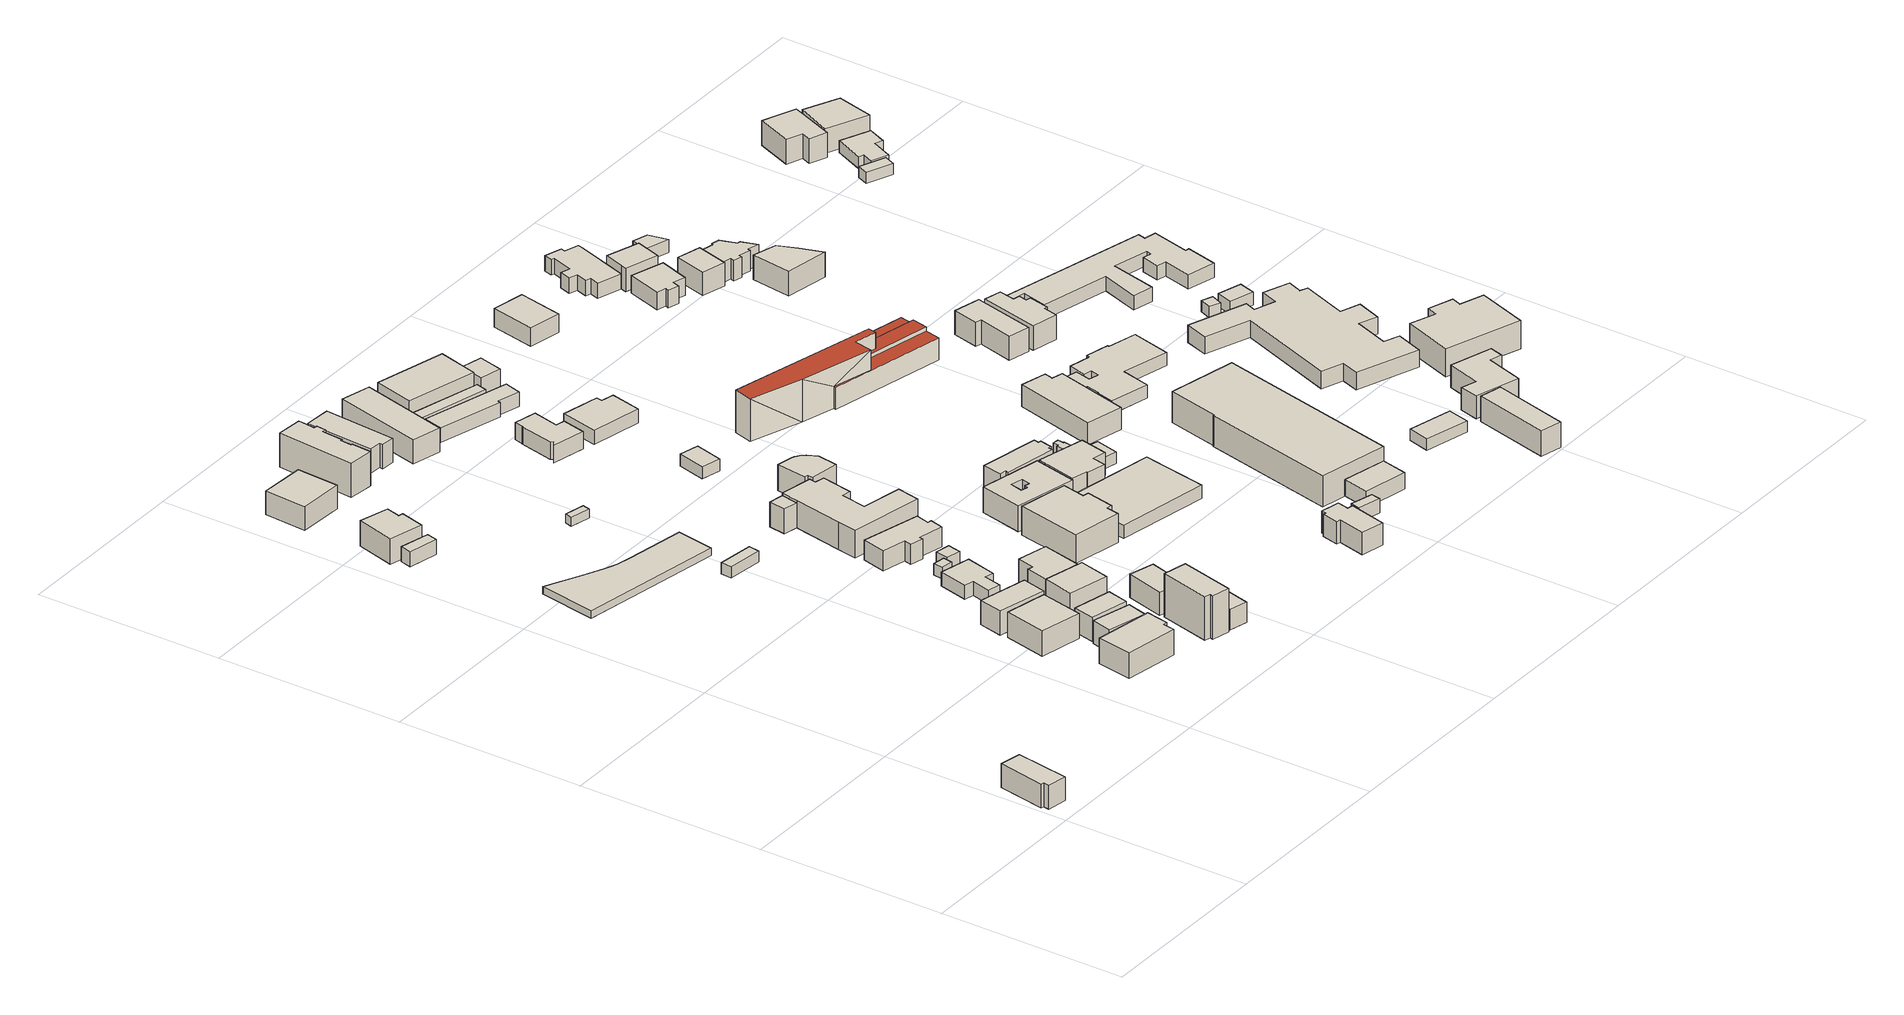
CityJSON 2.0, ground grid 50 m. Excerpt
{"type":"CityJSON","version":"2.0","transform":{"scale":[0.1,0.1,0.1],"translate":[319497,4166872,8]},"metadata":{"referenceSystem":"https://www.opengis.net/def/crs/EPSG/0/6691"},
"CityObjects":{
"building1":{"type":"Building","attributes":{"measuredHeight":6.95,"BuildingDetailAttribute.surveyYear":"0001","BuildingIDAttribute.prefecture":"15","BuildingIDAttribute.city":"15204"},"geometry":[{"type":"Solid","lod":"1","boundaries":[[[[0,1,2,3,4,5]],[[4,6,7,5]],[[3,8,6,4]],[[2,9,8,3]],[[1,10,9,2]],[[0,11,10,1]],[[5,7,11,0]],[[6,8,9,10,11,7]]]]}]},
"building2":{"type":"Building","attributes":{"measuredHeight":4.87,"BuildingDetailAttribute.surveyYear":"0001","BuildingIDAttribute.prefecture":"15","BuildingIDAttribute.city":"15204"},"geometry":[{"type":"Solid","lod":"1","boundaries":[[[[12,13,14,15]],[[14,16,17,15]],[[13,18,16,14]],[[12,19,18,13]],[[15,17,19,12]],[[16,18,19,17]]]]}]},
"building3":{"type":"Building","attributes":{"measuredHeight":8.38,"BuildingDetailAttribute.surveyYear":"0001","BuildingIDAttribute.prefecture":"15","BuildingIDAttribute.city":"15204"},"geometry":[{"type":"Solid","lod":"1","boundaries":[[[[20,21,22,23,24,25]],[[24,26,27,25]],[[23,28,26,24]],[[22,29,28,23]],[[21,30,29,22]],[[20,31,30,21]],[[25,27,31,20]],[[26,28,29,30,31,27]]]]}]},
"building4":{"type":"Building","attributes":{"name":"ステージえんがわ","measuredHeight":3.94,"BuildingDetailAttribute.surveyYear":2025,"BuildingIDAttribute.prefecture":"15","BuildingIDAttribute.city":"15204"},"geometry":[{"type":"Solid","lod":"1","boundaries":[[[[32,33,34,35,36,37,38,39,40,41]],[[40,42,43,41]],[[39,44,42,40]],[[38,45,44,39]],[[37,46,45,38]],[[36,47,46,37]],[[35,48,47,36]],[[34,49,48,35]],[[33,50,49,34]],[[32,51,50,33]],[[41,43,51,32]],[[42,44,45,46,47,48,49,50,51,43]]]]}]},
"building5":{"type":"Building","attributes":{"measuredHeight":8.23,"BuildingDetailAttribute.surveyYear":"0001","BuildingIDAttribute.prefecture":"15","BuildingIDAttribute.city":"15204"},"geometry":[{"type":"Solid","lod":"1","boundaries":[[[[52,53,54,55,56,57]],[[56,58,59,57]],[[55,60,58,56]],[[54,61,60,55]],[[53,62,61,54]],[[52,63,62,53]],[[57,59,63,52]],[[58,60,61,62,63,59]]]]}]},
"building6":{"type":"Building","attributes":{"measuredHeight":8.89,"BuildingDetailAttribute.surveyYear":"0001","BuildingIDAttribute.prefecture":"15","BuildingIDAttribute.city":"15204"},"geometry":[{"type":"Solid","lod":"1","boundaries":[[[[64,65,66,67]],[[66,68,69,67]],[[65,70,68,66]],[[64,71,70,65]],[[67,69,71,64]],[[68,70,71,69]]]]}]},
"building7":{"type":"Building","attributes":{"measuredHeight":7.62,"BuildingDetailAttribute.surveyYear":"0001","BuildingIDAttribute.prefecture":"15","BuildingIDAttribute.city":"15204"},"geometry":[{"type":"Solid","lod":"1","boundaries":[[[[72,73,74,75]],[[74,76,77,75]],[[73,78,76,74]],[[72,79,78,73]],[[75,77,79,72]],[[76,78,79,77]]]]}]},
"building8":{"type":"Building","attributes":{"measuredHeight":6.92,"BuildingDetailAttribute.surveyYear":"0001","BuildingIDAttribute.prefecture":"15","BuildingIDAttribute.city":"15204"},"geometry":[{"type":"Solid","lod":"1","boundaries":[[[[80,81,82,83]],[[82,84,85,83]],[[81,86,84,82]],[[80,87,86,81]],[[83,85,87,80]],[[84,86,87,85]]]]}]},
"building9":{"type":"Building","attributes":{"measuredHeight":7.35,"BuildingDetailAttribute.surveyYear":"0001","BuildingIDAttribute.prefecture":"15","BuildingIDAttribute.city":"15204"},"geometry":[{"type":"Solid","lod":"1","boundaries":[[[[88,89,90,91]],[[90,92,93,91]],[[89,94,92,90]],[[88,95,94,89]],[[91,93,95,88]],[[92,94,95,93]]]]}]},
"building10":{"type":"Building","attributes":{"measuredHeight":3.6,"BuildingDetailAttribute.surveyYear":"0001","BuildingIDAttribute.prefecture":"15","BuildingIDAttribute.city":"15204"},"geometry":[{"type":"Solid","lod":"1","boundaries":[[[[96,97,98,99]],[[98,100,101,99]],[[97,102,100,98]],[[96,103,102,97]],[[99,101,103,96]],[[100,102,103,101]]]]}]},
"building11":{"type":"Building","attributes":{"measuredHeight":6.95,"BuildingDetailAttribute.surveyYear":"0001","BuildingIDAttribute.prefecture":"15","BuildingIDAttribute.city":"15204"},"geometry":[{"type":"Solid","lod":"1","boundaries":[[[[104,105,106,107]],[[106,108,109,107]],[[105,110,108,106]],[[104,111,110,105]],[[107,109,111,104]],[[108,110,111,109]]]]}]},
"building12":{"type":"Building","attributes":{"measuredHeight":10.72,"BuildingDetailAttribute.surveyYear":"0001","BuildingIDAttribute.prefecture":"15","BuildingIDAttribute.city":"15204"},"geometry":[{"type":"Solid","lod":"1","boundaries":[[[[112,113,114,115]],[[114,116,117,115]],[[113,118,116,114]],[[112,119,118,113]],[[115,117,119,112]],[[116,118,119,117]]]]}]},
"building13":{"type":"Building","attributes":{"measuredHeight":5.34,"BuildingDetailAttribute.surveyYear":"0001","BuildingIDAttribute.prefecture":"15","BuildingIDAttribute.city":"15204"},"geometry":[{"type":"Solid","lod":"1","boundaries":[[[[120,121,122,123,124,125,126,127]],[[126,128,129,127]],[[125,130,128,126]],[[124,131,130,125]],[[123,132,131,124]],[[122,133,132,123]],[[121,134,133,122]],[[120,135,134,121]],[[127,129,135,120]],[[128,130,131,132,133,134,135,129]]]]}]},
"building14":{"type":"Building","attributes":{"measuredHeight":13.41,"BuildingDetailAttribute.surveyYear":"0001","BuildingIDAttribute.prefecture":"15","BuildingIDAttribute.city":"15204"},"geometry":[{"type":"Solid","lod":"1","boundaries":[[[[136,137,138,139,140,141]],[[140,142,143,141]],[[139,144,142,140]],[[138,145,144,139]],[[137,146,145,138]],[[136,147,146,137]],[[141,143,147,136]],[[142,144,145,146,147,143]]]]}]},
"building15":{"type":"Building","attributes":{"measuredHeight":2.8,"BuildingDetailAttribute.surveyYear":"0001","BuildingIDAttribute.prefecture":"15","BuildingIDAttribute.city":"15204"},"geometry":[{"type":"Solid","lod":"1","boundaries":[[[[148,149,150,151]],[[150,152,153,151]],[[149,154,152,150]],[[148,155,154,149]],[[151,153,155,148]],[[152,154,155,153]]]]}]},
"building16":{"type":"Building","attributes":{"measuredHeight":11.49,"BuildingDetailAttribute.surveyYear":"0001","BuildingIDAttribute.prefecture":"15","BuildingIDAttribute.city":"15204"},"geometry":[{"type":"Solid","lod":"1","boundaries":[[[[156,157,158,159,160,161]],[[160,162,163,161]],[[159,164,162,160]],[[158,165,164,159]],[[157,166,165,158]],[[156,167,166,157]],[[161,163,167,156]],[[162,164,165,166,167,163]]]]}]},
"building17":{"type":"Building","attributes":{"measuredHeight":9.54,"BuildingDetailAttribute.surveyYear":"0001","BuildingIDAttribute.prefecture":"15","BuildingIDAttribute.city":"15204"},"geometry":[{"type":"Solid","lod":"1","boundaries":[[[[168,169,170,171,172,173,174,175,176,177,178,179]],[[178,180,181,179]],[[177,182,180,178]],[[176,183,182,177]],[[175,184,183,176]],[[174,185,184,175]],[[173,186,185,174]],[[172,187,186,173]],[[171,188,187,172]],[[170,189,188,171]],[[169,190,189,170]],[[168,191,190,169]],[[179,181,191,168]],[[180,182,183,184,185,186,187,188,189,190,191,181]]]]}]},
"building18":{"type":"Building","attributes":{"measuredHeight":3.75,"BuildingDetailAttribute.surveyYear":"0001","BuildingIDAttribute.prefecture":"15","BuildingIDAttribute.city":"15204"},"geometry":[{"type":"Solid","lod":"1","boundaries":[[[[192,193,194,195]],[[194,196,197,195]],[[193,198,196,194]],[[192,199,198,193]],[[195,197,199,192]],[[196,198,199,197]]]]}]},
"building19":{"type":"Building","attributes":{"measuredHeight":9.24,"BuildingDetailAttribute.surveyYear":"0001","BuildingIDAttribute.prefecture":"15","BuildingIDAttribute.city":"15204"},"geometry":[{"type":"Solid","lod":"1","boundaries":[[[[200,201,202,203]],[[202,204,205,203]],[[201,206,204,202]],[[200,207,206,201]],[[203,205,207,200]],[[204,206,207,205]]]]}]},
"building20":{"type":"Building","attributes":{"measuredHeight":7.02,"BuildingDetailAttribute.surveyYear":"0001","BuildingIDAttribute.prefecture":"15","BuildingIDAttribute.city":"15204"},"geometry":[{"type":"Solid","lod":"1","boundaries":[[[[208,209,210,211]],[[210,212,213,211]],[[209,214,212,210]],[[208,215,214,209]],[[211,213,215,208]],[[212,214,215,213]]]]}]},
"building21":{"type":"Building","attributes":{"measuredHeight":2.82,"BuildingDetailAttribute.surveyYear":"0001","BuildingIDAttribute.prefecture":"15","BuildingIDAttribute.city":"15204"},"geometry":[{"type":"Solid","lod":"1","boundaries":[[[[216,217,218,219]],[[218,220,221,219]],[[217,222,220,218]],[[216,223,222,217]],[[219,221,223,216]],[[220,222,223,221]]]]}]},
"building22":{"type":"Building","attributes":{"measuredHeight":7.1,"BuildingDetailAttribute.surveyYear":"0001","BuildingIDAttribute.prefecture":"15","BuildingIDAttribute.city":"15204"},"geometry":[{"type":"Solid","lod":"1","boundaries":[[[[224,225,226,227,228,229,230,231,232,233]],[[232,234,235,233]],[[231,236,234,232]],[[230,237,236,231]],[[229,238,237,230]],[[228,239,238,229]],[[227,240,239,228]],[[226,241,240,227]],[[225,242,241,226]],[[224,243,242,225]],[[233,235,243,224]],[[234,236,237,238,239,240,241,242,243,235]]]]}]},
"building23":{"type":"Building","attributes":{"measuredHeight":7.51,"BuildingDetailAttribute.surveyYear":"0001","BuildingIDAttribute.prefecture":"15","BuildingIDAttribute.city":"15204"},"geometry":[{"type":"Solid","lod":"1","boundaries":[[[[244,245,246,247]],[[246,248,249,247]],[[245,250,248,246]],[[244,251,250,245]],[[247,249,251,244]],[[248,250,251,249]]]]}]},
"building24":{"type":"Building","attributes":{"measuredHeight":8.77,"BuildingDetailAttribute.surveyYear":"0001","BuildingIDAttribute.prefecture":"15","BuildingIDAttribute.city":"15204"},"geometry":[{"type":"Solid","lod":"1","boundaries":[[[[252,253,254,255,256,257]],[[256,258,259,257]],[[255,260,258,256]],[[254,261,260,255]],[[253,262,261,254]],[[252,263,262,253]],[[257,259,263,252]],[[258,260,261,262,263,259]]]]}]},
"building25":{"type":"Building","attributes":{"measuredHeight":11.41,"BuildingDetailAttribute.surveyYear":"0001","BuildingIDAttribute.prefecture":"15","BuildingIDAttribute.city":"15204"},"geometry":[{"type":"Solid","lod":"1","boundaries":[[[[264,244,247,265,266,267,268,269,270,271,272,273]],[[272,274,275,273]],[[271,276,274,272]],[[270,277,276,271]],[[269,278,277,270]],[[268,279,278,269]],[[267,280,279,268]],[[266,281,280,267]],[[265,282,281,266]],[[247,283,282,265]],[[244,284,283,247]],[[264,285,284,244]],[[273,275,285,264]],[[274,276,277,278,279,280,281,282,283,284,285,275]]]]}]},
"building26":{"type":"Building","attributes":{"measuredHeight":7.64,"BuildingDetailAttribute.surveyYear":"0001","BuildingIDAttribute.prefecture":"15","BuildingIDAttribute.city":"15204"},"geometry":[{"type":"Solid","lod":"1","boundaries":[[[[286,287,288,289]],[[288,290,291,289]],[[287,292,290,288]],[[286,293,292,287]],[[289,291,293,286]],[[290,292,293,291]]]]}]},
"building27":{"type":"Building","attributes":{"measuredHeight":8.55,"BuildingDetailAttribute.surveyYear":"0001","BuildingIDAttribute.prefecture":"15","BuildingIDAttribute.city":"15204"},"geometry":[{"type":"Solid","lod":"1","boundaries":[[[[294,295,296,297,298,299,300,301]],[[300,302,303,301]],[[299,304,302,300]],[[298,305,304,299]],[[297,306,305,298]],[[296,307,306,297]],[[295,308,307,296]],[[294,309,308,295]],[[301,303,309,294]],[[302,304,305,306,307,308,309,303]]]]}]},
"building28":{"type":"Building","attributes":{"measuredHeight":7.68,"BuildingDetailAttribute.surveyYear":"0001","BuildingIDAttribute.prefecture":"15","BuildingIDAttribute.city":"15204"},"geometry":[{"type":"Solid","lod":"1","boundaries":[[[[310,311,312,313,314,315,316,317,318,319,320]],[[319,321,322,320]],[[318,323,321,319]],[[317,324,323,318]],[[316,325,324,317]],[[315,326,325,316]],[[314,327,326,315]],[[313,328,327,314]],[[312,329,328,313]],[[311,330,329,312]],[[310,331,330,311]],[[320,322,331,310]],[[321,323,324,325,326,327,328,329,330,331,322]]]]}]},
"building29":{"type":"Building","attributes":{"measuredHeight":7.69,"BuildingDetailAttribute.surveyYear":"0001","BuildingIDAttribute.prefecture":"15","BuildingIDAttribute.city":"15204"},"geometry":[{"type":"Solid","lod":"1","boundaries":[[[[332,333,334,335,336,337,338,339,340,341]],[[340,342,343,341]],[[339,344,342,340]],[[338,345,344,339]],[[337,346,345,338]],[[336,347,346,337]],[[335,348,347,336]],[[334,349,348,335]],[[333,350,349,334]],[[332,351,350,333]],[[341,343,351,332]],[[342,344,345,346,347,348,349,350,351,343]]]]}]},
"building30":{"type":"Building","attributes":{"measuredHeight":4.08,"BuildingDetailAttribute.surveyYear":"0001","BuildingIDAttribute.prefecture":"15","BuildingIDAttribute.city":"15204"},"geometry":[{"type":"Solid","lod":"1","boundaries":[[[[352,353,354,355]],[[354,356,357,355]],[[353,358,356,354]],[[352,359,358,353]],[[355,357,359,352]],[[356,358,359,357]]]]}]},
"building31":{"type":"Building","attributes":{"measuredHeight":4.17,"BuildingDetailAttribute.surveyYear":"0001","BuildingIDAttribute.prefecture":"15","BuildingIDAttribute.city":"15204"},"geometry":[{"type":"Solid","lod":"1","boundaries":[[[[360,361,362,363,364,365]],[[364,366,367,365]],[[363,368,366,364]],[[362,369,368,363]],[[361,370,369,362]],[[360,371,370,361]],[[365,367,371,360]],[[366,368,369,370,371,367]]]]}]},
"building32":{"type":"Building","attributes":{"measuredHeight":3.78,"BuildingDetailAttribute.surveyYear":"0001","BuildingIDAttribute.prefecture":"15","BuildingIDAttribute.city":"15204"},"geometry":[{"type":"Solid","lod":"1","boundaries":[[[[372,373,374,375]],[[374,376,377,375]],[[373,378,376,374]],[[372,379,378,373]],[[375,377,379,372]],[[376,378,379,377]]]]}]},
"building33":{"type":"Building","attributes":{"measuredHeight":7.93,"BuildingDetailAttribute.surveyYear":"0001","BuildingIDAttribute.prefecture":"15","BuildingIDAttribute.city":"15204"},"geometry":[{"type":"Solid","lod":"1","boundaries":[[[[380,381,382,383],[384,385,386,387,388,389]],[[382,390,391,383]],[[381,392,390,382]],[[380,393,392,381]],[[383,391,393,380]],[[388,394,395,389]],[[387,396,394,388]],[[386,397,396,387]],[[385,398,397,386]],[[384,399,398,385]],[[389,395,399,384]],[[390,392,393,391],[394,396,397,398,399,395]]]]}]},
"building34":{"type":"Building","attributes":{"measuredHeight":8.8,"BuildingDetailAttribute.surveyYear":"0001","BuildingIDAttribute.prefecture":"15","BuildingIDAttribute.city":"15204"},"geometry":[{"type":"Solid","lod":"1","boundaries":[[[[400,401,402,403]],[[402,404,405,403]],[[401,406,404,402]],[[400,407,406,401]],[[403,405,407,400]],[[404,406,407,405]]]]}]},
"building35":{"type":"Building","attributes":{"measuredHeight":4.77,"BuildingDetailAttribute.surveyYear":"0001","BuildingIDAttribute.prefecture":"15","BuildingIDAttribute.city":"15204"},"geometry":[{"type":"Solid","lod":"1","boundaries":[[[[408,409,410,411,412,413]],[[412,414,415,413]],[[411,416,414,412]],[[410,417,416,411]],[[409,418,417,410]],[[408,419,418,409]],[[413,415,419,408]],[[414,416,417,418,419,415]]]]}]},
"building36":{"type":"Building","attributes":{"measuredHeight":4.51,"BuildingDetailAttribute.surveyYear":"0001","BuildingIDAttribute.prefecture":"15","BuildingIDAttribute.city":"15204"},"geometry":[{"type":"Solid","lod":"1","boundaries":[[[[420,421,422,423]],[[422,424,425,423]],[[421,426,424,422]],[[420,427,426,421]],[[423,425,427,420]],[[424,426,427,425]]]]}]},
"building37":{"type":"Building","attributes":{"measuredHeight":7.49,"BuildingDetailAttribute.surveyYear":"0001","BuildingIDAttribute.prefecture":"15","BuildingIDAttribute.city":"15204"},"geometry":[{"type":"Solid","lod":"1","boundaries":[[[[428,429,430,431,432,433,434,435,436,437]],[[436,438,439,437]],[[435,440,438,436]],[[434,441,440,435]],[[433,442,441,434]],[[432,443,442,433]],[[431,444,443,432]],[[430,445,444,431]],[[429,446,445,430]],[[428,447,446,429]],[[437,439,447,428]],[[438,440,441,442,443,444,445,446,447,439]]]]}]},
"building38":{"type":"Building","attributes":{"measuredHeight":7.18,"BuildingDetailAttribute.surveyYear":"0001","BuildingIDAttribute.prefecture":"15","BuildingIDAttribute.city":"15204"},"geometry":[{"type":"Solid","lod":"1","boundaries":[[[[448,449,450,451,452,453,454,455,456,457]],[[456,458,459,457]],[[455,460,458,456]],[[454,461,460,455]],[[453,462,461,454]],[[452,463,462,453]],[[451,464,463,452]],[[450,465,464,451]],[[449,466,465,450]],[[448,467,466,449]],[[457,459,467,448]],[[458,460,461,462,463,464,465,466,467,459]]]]}]},
"building39":{"type":"Building","attributes":{"measuredHeight":6.45,"BuildingDetailAttribute.surveyYear":"0001","BuildingIDAttribute.prefecture":"15","BuildingIDAttribute.city":"15204"},"geometry":[{"type":"Solid","lod":"1","boundaries":[[[[468,469,470,471]],[[470,472,473,471]],[[469,474,472,470]],[[468,475,474,469]],[[471,473,475,468]],[[472,474,475,473]]]]}]},
"building40":{"type":"Building","attributes":{"measuredHeight":7.8,"BuildingDetailAttribute.surveyYear":"0001","BuildingIDAttribute.prefecture":"15","BuildingIDAttribute.city":"15204"},"geometry":[{"type":"Solid","lod":"1","boundaries":[[[[476,477,478,479,480,481,482,483]],[[482,484,485,483]],[[481,486,484,482]],[[480,487,486,481]],[[479,488,487,480]],[[478,489,488,479]],[[477,490,489,478]],[[476,491,490,477]],[[483,485,491,476]],[[484,486,487,488,489,490,491,485]]]]}]},
"building41":{"type":"Building","attributes":{"measuredHeight":4.2,"BuildingDetailAttribute.surveyYear":"0001","BuildingIDAttribute.prefecture":"15","BuildingIDAttribute.city":"15204"},"geometry":[{"type":"Solid","lod":"1","boundaries":[[[[492,493,494,495]],[[494,496,497,495]],[[493,498,496,494]],[[492,499,498,493]],[[495,497,499,492]],[[496,498,499,497]]]]}]},
"building42":{"type":"Building","attributes":{"measuredHeight":1.93,"BuildingDetailAttribute.surveyYear":"0001","BuildingIDAttribute.prefecture":"15","BuildingIDAttribute.city":"15204"},"geometry":[{"type":"Solid","lod":"1","boundaries":[[[[500,501,502,503,504,505,506,507]],[[506,508,509,507]],[[505,510,508,506]],[[504,511,510,505]],[[503,512,511,504]],[[502,513,512,503]],[[501,514,513,502]],[[500,515,514,501]],[[507,509,515,500]],[[508,510,511,512,513,514,515,509]]]]}]},
"building43":{"type":"Building","attributes":{"measuredHeight":3.31,"BuildingDetailAttribute.surveyYear":"0001","BuildingIDAttribute.prefecture":"15","BuildingIDAttribute.city":"15204"},"geometry":[{"type":"Solid","lod":"1","boundaries":[[[[516,517,518,519]],[[518,520,521,519]],[[517,522,520,518]],[[516,523,522,517]],[[519,521,523,516]],[[520,522,523,521]]]]}]},
"building44":{"type":"Building","attributes":{"measuredHeight":6.26,"BuildingDetailAttribute.surveyYear":"0001","BuildingIDAttribute.prefecture":"15","BuildingIDAttribute.city":"15204"},"geometry":[{"type":"Solid","lod":"1","boundaries":[[[[524,525,526,527]],[[526,528,529,527]],[[525,530,528,526]],[[524,531,530,525]],[[527,529,531,524]],[[528,530,531,529]]]]}]},
"building45":{"type":"Building","attributes":{"name":"北三条駅","measuredHeight":11.77,"BuildingDetailAttribute.surveyYear":2025,"BuildingIDAttribute.prefecture":"15","BuildingIDAttribute.city":"15204"},"geometry":[{"type":"Solid","lod":"2","boundaries":[[[[532,533,534,535,536,537,538,539,540]],[[541,542,543,544,545,546,547]],[[548,549,550,551,552,553,554,555,556,557]],[[558,559,560,561,562,563,564,565]],[[534,533,552,551]],[[552,533,532,553]],[[540,539,546,545]],[[545,544,558]],[[566,540,545,558]],[[566,553,540]],[[553,566,554]],[[559,558,544]],[[567,554,566]],[[532,540,553]],[[547,546,538]],[[539,538,546]],[[548,547,538,537]],[[547,548,541]],[[557,541,548]],[[557,556,568]],[[557,568,562,541]],[[541,562,542]],[[569,568,556]],[[561,542,562]],[[548,537,536,549]],[[550,549,536,535]],[[535,534,551,550]],[[563,562,568,570]],[[570,571,564,563]],[[571,572,565,564]],[[572,566,565]],[[558,565,566]],[[569,573,567,566,572,571,570,568]],[[560,559,544,543]],[[573,555,554,567]],[[555,573,556]],[[543,542,561,560]],[[569,556,573]]]],"semantics":{"surfaces":[{"type":"GroundSurface"},{"type":"RoofSurface"},{"type":"WallSurface"}],"values":[[0,1,1,1,2,2,2,2,2,2,2,2,2,2,2,2,2,2,2,2,2,2,2,2,2,2,2,2,2,2,2,2,2,2,2,2,2,2]]}}]},
"building46":{"type":"Building","attributes":{"measuredHeight":7.12,"BuildingDetailAttribute.surveyYear":"0001","BuildingIDAttribute.prefecture":"15","BuildingIDAttribute.city":"15204"},"geometry":[{"type":"Solid","lod":"1","boundaries":[[[[574,575,576,577,578,579]],[[578,580,581,579]],[[577,582,580,578]],[[576,583,582,577]],[[575,584,583,576]],[[574,585,584,575]],[[579,581,585,574]],[[580,582,583,584,585,581]]]]}]},
"building47":{"type":"Building","attributes":{"measuredHeight":5.45,"BuildingDetailAttribute.surveyYear":"0001","BuildingIDAttribute.prefecture":"15","BuildingIDAttribute.city":"15204"},"geometry":[{"type":"Solid","lod":"1","boundaries":[[[[586,587,588,589]],[[588,590,591,589]],[[587,592,590,588]],[[586,593,592,587]],[[589,591,593,586]],[[590,592,593,591]]]]}]},
"building48":{"type":"Building","attributes":{"name":"歴史民俗産業資料館別館ほまれあ","measuredHeight":16.16,"BuildingDetailAttribute.surveyYear":2025,"BuildingIDAttribute.prefecture":"15","BuildingIDAttribute.city":"15204"},"geometry":[{"type":"Solid","lod":"1","boundaries":[[[[594,595,596,597,598,599,600]],[[599,601,602,600]],[[598,603,601,599]],[[597,604,603,598]],[[596,605,604,597]],[[595,606,605,596]],[[594,607,606,595]],[[600,602,607,594]],[[601,603,604,605,606,607,602]]]]}]},
"building49":{"type":"Building","attributes":{"measuredHeight":10.09,"BuildingDetailAttribute.surveyYear":"0001","BuildingIDAttribute.prefecture":"15","BuildingIDAttribute.city":"15204"},"geometry":[{"type":"Solid","lod":"1","boundaries":[[[[608,609,610,611,612]],[[611,613,614,612]],[[610,615,613,611]],[[609,616,615,610]],[[608,617,616,609]],[[612,614,617,608]],[[613,615,616,617,614]]]]}]},
"building50":{"type":"Building","attributes":{"measuredHeight":3.05,"BuildingDetailAttribute.surveyYear":"0001","BuildingIDAttribute.prefecture":"15","BuildingIDAttribute.city":"15204"},"geometry":[{"type":"Solid","lod":"1","boundaries":[[[[618,619,620,621]],[[620,622,623,621]],[[619,624,622,620]],[[618,625,624,619]],[[621,623,625,618]],[[622,624,625,623]]]]}]},
"building51":{"type":"Building","attributes":{"measuredHeight":7.59,"BuildingDetailAttribute.surveyYear":"0001","BuildingIDAttribute.prefecture":"15","BuildingIDAttribute.city":"15204"},"geometry":[{"type":"Solid","lod":"1","boundaries":[[[[626,627,628,629,630,631,632,633,634,635,636,637,638,639,640,641,642,643,644,645]],[[644,646,647,645]],[[643,648,646,644]],[[642,649,648,643]],[[641,650,649,642]],[[640,651,650,641]],[[639,652,651,640]],[[638,653,652,639]],[[637,654,653,638]],[[636,655,654,637]],[[635,656,655,636]],[[634,657,656,635]],[[633,658,657,634]],[[632,659,658,633]],[[631,660,659,632]],[[630,661,660,631]],[[629,662,661,630]],[[628,663,662,629]],[[627,664,663,628]],[[626,665,664,627]],[[645,647,665,626]],[[646,648,649,650,651,652,653,654,655,656,657,658,659,660,661,662,663,664,665,647]]]]}]},
"building52":{"type":"Building","attributes":{"measuredHeight":6.6,"BuildingDetailAttribute.surveyYear":"0001","BuildingIDAttribute.prefecture":"15","BuildingIDAttribute.city":"15204"},"geometry":[{"type":"Solid","lod":"1","boundaries":[[[[666,667,668,669,670,671,672,673]],[[672,674,675,673]],[[671,676,674,672]],[[670,677,676,671]],[[669,678,677,670]],[[668,679,678,669]],[[667,680,679,668]],[[666,681,680,667]],[[673,675,681,666]],[[674,676,677,678,679,680,681,675]]]]}]},
"building53":{"type":"Building","attributes":{"measuredHeight":9.65,"BuildingDetailAttribute.surveyYear":"0001","BuildingIDAttribute.prefecture":"15","BuildingIDAttribute.city":"15204"},"geometry":[{"type":"Solid","lod":"1","boundaries":[[[[682,683,684,685]],[[684,686,687,685]],[[683,688,686,684]],[[682,689,688,683]],[[685,687,689,682]],[[686,688,689,687]]]]}]},
"building54":{"type":"Building","attributes":{"measuredHeight":5.41,"BuildingDetailAttribute.surveyYear":"0001","BuildingIDAttribute.prefecture":"15","BuildingIDAttribute.city":"15204"},"geometry":[{"type":"Solid","lod":"1","boundaries":[[[[690,691,692,693,694,695,696,697,698,699,700,701,702,703,704,705]],[[704,706,707,705]],[[703,708,706,704]],[[702,709,708,703]],[[701,710,709,702]],[[700,711,710,701]],[[699,712,711,700]],[[698,713,712,699]],[[697,714,713,698]],[[696,715,714,697]],[[695,716,715,696]],[[694,717,716,695]],[[693,718,717,694]],[[692,719,718,693]],[[691,720,719,692]],[[690,721,720,691]],[[705,707,721,690]],[[706,708,709,710,711,712,713,714,715,716,717,718,719,720,721,707]]]]}]},
"building55":{"type":"Building","attributes":{"measuredHeight":7.51,"BuildingDetailAttribute.surveyYear":"0001","BuildingIDAttribute.prefecture":"15","BuildingIDAttribute.city":"15204"},"geometry":[{"type":"Solid","lod":"1","boundaries":[[[[722,723,724,725,726,727]],[[726,728,729,727]],[[725,730,728,726]],[[724,731,730,725]],[[723,732,731,724]],[[722,733,732,723]],[[727,729,733,722]],[[728,730,731,732,733,729]]]]}]},
"building56":{"type":"Building","attributes":{"measuredHeight":7.6,"BuildingDetailAttribute.surveyYear":"0001","BuildingIDAttribute.prefecture":"15","BuildingIDAttribute.city":"15204"},"geometry":[{"type":"Solid","lod":"1","boundaries":[[[[734,735,736,737,738]],[[737,739,740,738]],[[736,741,739,737]],[[735,742,741,736]],[[734,743,742,735]],[[738,740,743,734]],[[739,741,742,743,740]]]]}]},
"building57":{"type":"Building","attributes":{"measuredHeight":7.02,"BuildingDetailAttribute.surveyYear":"0001","BuildingIDAttribute.prefecture":"15","BuildingIDAttribute.city":"15204"},"geometry":[{"type":"Solid","lod":"1","boundaries":[[[[744,745,746,747]],[[746,748,749,747]],[[745,750,748,746]],[[744,751,750,745]],[[747,749,751,744]],[[748,750,751,749]]]]}]},
"building58":{"type":"Building","attributes":{"measuredHeight":7.86,"BuildingDetailAttribute.surveyYear":"0001","BuildingIDAttribute.prefecture":"15","BuildingIDAttribute.city":"15204"},"geometry":[{"type":"Solid","lod":"1","boundaries":[[[[752,753,754,755,756,757,758,759,760,761]],[[760,762,763,761]],[[759,764,762,760]],[[758,765,764,759]],[[757,766,765,758]],[[756,767,766,757]],[[755,768,767,756]],[[754,769,768,755]],[[753,770,769,754]],[[752,771,770,753]],[[761,763,771,752]],[[762,764,765,766,767,768,769,770,771,763]]]]}]},
"building59":{"type":"Building","attributes":{"measuredHeight":7.85,"BuildingDetailAttribute.surveyYear":"0001","BuildingIDAttribute.prefecture":"15","BuildingIDAttribute.city":"15204"},"geometry":[{"type":"Solid","lod":"1","boundaries":[[[[772,773,774,775,776,777,778,779]],[[778,780,781,779]],[[777,782,780,778]],[[776,783,782,777]],[[775,784,783,776]],[[774,785,784,775]],[[773,786,785,774]],[[772,787,786,773]],[[779,781,787,772]],[[780,782,783,784,785,786,787,781]]]]}]},
"building60":{"type":"Building","attributes":{"measuredHeight":9.57,"BuildingDetailAttribute.surveyYear":"0001","BuildingIDAttribute.prefecture":"15","BuildingIDAttribute.city":"15204"},"geometry":[{"type":"Solid","lod":"1","boundaries":[[[[788,789,790,791,792]],[[791,793,794,792]],[[790,795,793,791]],[[789,796,795,790]],[[788,797,796,789]],[[792,794,797,788]],[[793,795,796,797,794]]]]}]},
"building61":{"type":"Building","attributes":{"measuredHeight":6.77,"BuildingDetailAttribute.surveyYear":"0001","BuildingIDAttribute.prefecture":"15","BuildingIDAttribute.city":"15204"},"geometry":[{"type":"Solid","lod":"1","boundaries":[[[[798,799,800,801,802,803,804,805,806,807,808,809,810,811]],[[810,812,813,811]],[[809,814,812,810]],[[808,815,814,809]],[[807,816,815,808]],[[806,817,816,807]],[[805,818,817,806]],[[804,819,818,805]],[[803,820,819,804]],[[802,821,820,803]],[[801,822,821,802]],[[800,823,822,801]],[[799,824,823,800]],[[798,825,824,799]],[[811,813,825,798]],[[812,814,815,816,817,818,819,820,821,822,823,824,825,813]]]]}]},
"building62":{"type":"Building","attributes":{"measuredHeight":4.29,"BuildingDetailAttribute.surveyYear":"0001","BuildingIDAttribute.prefecture":"15","BuildingIDAttribute.city":"15204"},"geometry":[{"type":"Solid","lod":"1","boundaries":[[[[826,827,828,829]],[[828,830,831,829]],[[827,832,830,828]],[[826,833,832,827]],[[829,831,833,826]],[[830,832,833,831]]]]}]},
"building63":{"type":"Building","attributes":{"name":"歴史民俗産業資料館","measuredHeight":11.35,"BuildingDetailAttribute.surveyYear":2025,"BuildingIDAttribute.prefecture":"15","BuildingIDAttribute.city":"15204"},"geometry":[{"type":"Solid","lod":"1","boundaries":[[[[834,835,836,837,838,839,840,841,842,843,844,845,846,847,848,849,850,851,852,853]],[[852,854,855,853]],[[851,856,854,852]],[[850,857,856,851]],[[849,858,857,850]],[[848,859,858,849]],[[847,860,859,848]],[[846,861,860,847]],[[845,862,861,846]],[[844,863,862,845]],[[843,864,863,844]],[[842,865,864,843]],[[841,866,865,842]],[[840,867,866,841]],[[839,868,867,840]],[[838,869,868,839]],[[837,870,869,838]],[[836,871,870,837]],[[835,872,871,836]],[[834,873,872,835]],[[853,855,873,834]],[[854,856,857,858,859,860,861,862,863,864,865,866,867,868,869,870,871,872,873,855]]]]}]},
"building64":{"type":"Building","attributes":{"measuredHeight":2.88,"BuildingDetailAttribute.surveyYear":"0001","BuildingIDAttribute.prefecture":"15","BuildingIDAttribute.city":"15204"},"geometry":[{"type":"Solid","lod":"1","boundaries":[[[[874,875,876,877]],[[876,878,879,877]],[[875,880,878,876]],[[874,881,880,875]],[[877,879,881,874]],[[878,880,881,879]]]]}]},
"building65":{"type":"Building","attributes":{"measuredHeight":7.74,"BuildingDetailAttribute.surveyYear":"0001","BuildingIDAttribute.prefecture":"15","BuildingIDAttribute.city":"15204"},"geometry":[{"type":"Solid","lod":"1","boundaries":[[[[882,883,884,885,886,887,888,889]],[[888,890,891,889]],[[887,892,890,888]],[[886,893,892,887]],[[885,894,893,886]],[[884,895,894,885]],[[883,896,895,884]],[[882,897,896,883]],[[889,891,897,882]],[[890,892,893,894,895,896,897,891]]]]}]},
"building66":{"type":"Building","attributes":{"measuredHeight":8.92,"BuildingDetailAttribute.surveyYear":"0001","BuildingIDAttribute.prefecture":"15","BuildingIDAttribute.city":"15204"},"geometry":[{"type":"Solid","lod":"1","boundaries":[[[[898,899,900,901,902,903,904,905,906,907,908,909,910,911,912,913,914,915,916,917]],[[916,918,919,917]],[[915,920,918,916]],[[914,921,920,915]],[[913,922,921,914]],[[912,923,922,913]],[[911,924,923,912]],[[910,925,924,911]],[[909,926,925,910]],[[908,927,926,909]],[[907,928,927,908]],[[906,929,928,907]],[[905,930,929,906]],[[904,931,930,905]],[[903,932,931,904]],[[902,933,932,903]],[[901,934,933,902]],[[900,935,934,901]],[[899,936,935,900]],[[898,937,936,899]],[[917,919,937,898]],[[918,920,921,922,923,924,925,926,927,928,929,930,931,932,933,934,935,936,937,919]]]]}]},
"building67":{"type":"Building","attributes":{"measuredHeight":4.13,"BuildingDetailAttribute.surveyYear":"0001","BuildingIDAttribute.prefecture":"15","BuildingIDAttribute.city":"15204"},"geometry":[{"type":"Solid","lod":"1","boundaries":[[[[938,939,940,941]],[[940,942,943,941]],[[939,944,942,940]],[[938,945,944,939]],[[941,943,945,938]],[[942,944,945,943]]]]}]},
"building68":{"type":"Building","attributes":{"measuredHeight":3.27,"BuildingDetailAttribute.surveyYear":"0001","BuildingIDAttribute.prefecture":"15","BuildingIDAttribute.city":"15204"},"geometry":[{"type":"Solid","lod":"1","boundaries":[[[[946,947,948,949]],[[948,950,951,949]],[[947,952,950,948]],[[946,953,952,947]],[[949,951,953,946]],[[950,952,953,951]]]]}]},
"building69":{"type":"Building","attributes":{"measuredHeight":8.26,"BuildingDetailAttribute.surveyYear":"0001","BuildingIDAttribute.prefecture":"15","BuildingIDAttribute.city":"15204"},"geometry":[{"type":"Solid","lod":"1","boundaries":[[[[954,955,956,957,958,959]],[[958,960,961,959]],[[957,962,960,958]],[[956,963,962,957]],[[955,964,963,956]],[[954,965,964,955]],[[959,961,965,954]],[[960,962,963,964,965,961]]]]}]},
"building70":{"type":"Building","attributes":{"measuredHeight":4.67,"BuildingDetailAttribute.surveyYear":"0001","BuildingIDAttribute.prefecture":"15","BuildingIDAttribute.city":"15204"},"geometry":[{"type":"Solid","lod":"1","boundaries":[[[[966,967,968,969,970,971,972,973]],[[972,974,975,973]],[[971,976,974,972]],[[970,977,976,971]],[[969,978,977,970]],[[968,979,978,969]],[[967,980,979,968]],[[966,981,980,967]],[[973,975,981,966]],[[974,976,977,978,979,980,981,975]]]]}]},
"building71":{"type":"Building","attributes":{"measuredHeight":7.3,"BuildingDetailAttribute.surveyYear":"0001","BuildingIDAttribute.prefecture":"15","BuildingIDAttribute.city":"15204"},"geometry":[{"type":"Solid","lod":"1","boundaries":[[[[982,983,984,985]],[[984,986,987,985]],[[983,988,986,984]],[[982,989,988,983]],[[985,987,989,982]],[[986,988,989,987]]]]}]}
},
"vertices":[
[68,46,6],[15,55,6],[17,71,6],[9,72,6],[33,200,6],[91,189,6],[33,200,69],[91,189,69],[9,72,69],[17,71,69],[15,55,69],[68,46,69],
[84,1896,6],[163,1877,6],[156,1848,6],[77,1866,6],[156,1848,46],[77,1866,46],[163,1877,46],[84,1896,46],
[169,1992,4],[159,1954,4],[171,1951,4],[154,1887,4],[63,1911,4],[91,2014,4],[63,1911,72],[91,2014,72],[154,1887,72],[171,1951,72],[159,1954,72],[169,1992,72],
[149,1548,6],[240,1503,6],[295,1477,6],[312,1470,6],[329,1464,6],[347,1460,6],[365,1456,6],[524,1428,6],[507,1328,6],[122,1396,6],[507,1328,26],[122,1396,26],[524,1428,26],[365,1456,26],[347,1460,26],[329,1464,26],[312,1470,26],[295,1477,26],[240,1503,26],[149,1548,26],
[759,240,5],[748,241,5],[743,209,5],[598,233,5],[614,327,5],[770,300,5],[614,327,73],[770,300,73],[598,233,73],[743,209,73],[748,241,73],[759,240,73],
[704,542,5],[680,428,5],[567,453,5],[592,566,5],[567,453,72],[592,566,72],[680,428,72],[704,542,72],
[200,2153,2],[79,2160,2],[87,2273,2],[207,2265,2],[87,2273,65],[207,2265,65],[79,2160,65],[200,2153,65],
[679,389,6],[784,361,6],[769,307,6],[665,335,6],[769,307,67],[665,335,67],[784,361,67],[679,389,67],
[721,554,5],[590,585,5],[604,649,5],[736,618,5],[604,649,69],[736,618,69],[590,585,69],[721,554,69],
[544,1248,9],[540,1219,9],[446,1231,9],[449,1260,9],[446,1231,39],[449,1260,39],[540,1219,39],[544,1248,39],
[685,396,6],[697,452,6],[801,428,6],[788,372,6],[801,428,70],[788,372,70],[697,452,70],[685,396,70],
[805,438,6],[697,464,6],[717,546,6],[825,520,6],[717,546,105],[825,520,105],[697,464,105],[805,438,105],
[695,820,5],[777,801,5],[757,719,5],[734,725,5],[723,678,5],[688,686,5],[701,736,5],[676,742,5],[701,736,42],[676,742,42],[688,686,42],[723,678,42],[734,725,42],[757,719,42],[777,801,42],[695,820,42],
[894,161,7],[847,173,7],[849,181,7],[833,185,7],[866,320,7],[929,305,7],[866,320,123],[929,305,123],[833,185,123],[849,181,123],[847,173,123],[894,161,123],
[490,1671,7],[486,1651,7],[432,1664,7],[437,1683,7],[432,1664,31],[437,1683,31],[486,1651,31],[490,1671,31],
[732,555,6],[745,615,6],[760,612,6],[771,658,6],[852,639,6],[828,534,6],[852,639,94],[828,534,94],[771,658,94],[760,612,94],[745,615,94],[732,555,94],
[261,2155,1],[280,2367,1],[349,2361,1],[344,2315,1],[353,2314,1],[351,2288,1],[341,2289,1],[336,2232,1],[332,2233,1],[329,2203,1],[333,2203,1],[329,2149,1],[333,2203,92],[329,2149,92],[329,2203,92],[332,2233,92],[336,2232,92],[341,2289,92],[351,2288,92],[353,2314,92],[344,2315,92],[349,2361,92],[280,2367,92],[261,2155,92],
[720,835,6],[724,861,6],[757,856,6],[753,831,6],[757,856,36],[753,831,36],[724,861,36],[720,835,36],
[932,314,7],[865,332,7],[893,434,7],[960,416,7],[893,434,69],[960,416,69],[865,332,69],[932,314,69],
[954,153,6],[906,165,6],[959,372,6],[1007,360,6],[959,372,60],[1007,360,60],[906,165,60],[954,153,60],
[770,886,6],[809,878,6],[802,842,6],[763,850,6],[802,842,36],[763,850,36],[809,878,36],[770,886,36],
[845,990,6],[836,954,6],[846,952,6],[837,916,6],[770,932,6],[768,921,6],[732,930,6],[737,950,6],[673,966,6],[689,1029,6],[673,966,59],[689,1029,59],[737,950,59],[732,930,59],[768,921,59],[770,932,59],[837,916,59],[846,952,59],[836,954,59],[845,990,59],
[718,1236,7],[680,1244,7],[687,1289,7],[727,1282,7],[687,1289,73],[727,1282,73],[680,1244,73],[718,1236,73],
[456,2357,2],[441,2164,2],[405,2167,2],[406,2176,2],[373,2179,2],[386,2362,2],[373,2179,67],[386,2362,67],[406,2176,67],[405,2167,67],[441,2164,67],[456,2357,67],
[692,1103,7],[813,1265,7],[809,1247,7],[835,1242,7],[819,1158,7],[796,1162,7],[783,1094,7],[891,1072,7],[879,1012,7],[682,1050,7],[879,1012,80],[682,1050,80],[891,1072,80],[783,1094,80],[796,1162,80],[819,1158,80],[835,1242,80],[809,1247,80],[813,1265,80],[727,1282,80],[718,1236,80],[692,1103,80],
[522,2360,1],[601,2340,1],[542,2104,1],[464,2123,1],[542,2104,65],[464,2123,65],[601,2340,65],[522,2360,65],
[1101,627,6],[1087,630,6],[1080,595,6],[948,622,6],[983,795,6],[1114,768,6],[1101,706,6],[1117,703,6],[1101,706,83],[1117,703,83],[1114,768,83],[983,795,83],[948,622,83],[1080,595,83],[1087,630,83],[1101,627,83],
[905,1255,7],[827,1267,7],[829,1282,7],[819,1284,7],[830,1365,7],[873,1357,7],[880,1354,7],[891,1347,7],[901,1336,7],[907,1325,7],[914,1310,7],[907,1325,76],[914,1310,76],[901,1336,76],[891,1347,76],[880,1354,76],[873,1357,76],[830,1365,76],[819,1284,76],[829,1282,76],[827,1267,76],[905,1255,76],
[736,1840,3],[647,1860,3],[660,1869,3],[655,1876,3],[675,1966,3],[676,1966,3],[682,1991,3],[742,1977,3],[726,1908,3],[750,1902,3],[726,1908,49],[750,1902,49],[742,1977,49],[682,1991,49],[676,1966,49],[675,1966,49],[655,1876,49],[660,1869,49],[647,1860,49],[736,1840,49],
[825,1523,8],[773,1536,8],[792,1610,8],[844,1597,8],[792,1610,40],[844,1597,40],[773,1536,40],[825,1523,40],
[808,2066,4],[747,2083,4],[745,2075,4],[574,2123,4],[588,2176,4],[821,2111,4],[588,2176,42],[821,2111,42],[574,2123,42],[745,2075,42],[747,2083,42],[808,2066,42],
[582,2186,4],[590,2217,4],[783,2166,4],[775,2136,4],[783,2166,41],[775,2136,41],[590,2217,41],[582,2186,41],
[1016,925,6],[1182,889,6],[1157,774,6],[991,810,6],[1053,845,6],[1071,840,6],[1074,850,6],[1088,846,6],[1094,870,6],[1062,878,6],[1157,774,74],[991,810,74],[1182,889,74],[1016,925,74],[1094,870,74],[1062,878,74],[1088,846,74],[1074,850,74],[1071,840,74],[1053,845,74],
[783,2175,2],[594,2224,2],[621,2330,2],[810,2281,2],[621,2330,70],[810,2281,70],[594,2224,70],[783,2175,70],
[764,1829,4],[786,1928,4],[887,1906,4],[884,1890,4],[918,1882,4],[900,1800,4],[918,1882,42],[900,1800,42],[884,1890,42],[887,1906,42],[786,1928,42],[764,1829,42],
[1348,547,8],[1099,593,8],[1131,768,8],[1380,722,8],[1131,768,43],[1380,722,43],[1099,593,43],[1348,547,43],
[1413,91,6],[1351,105,6],[1368,178,6],[1357,180,6],[1368,225,6],[1376,223,6],[1379,236,6],[1429,225,6],[1422,194,6],[1437,191,6],[1422,194,65],[1437,191,65],[1429,225,65],[1379,236,65],[1376,223,65],[1368,225,65],[1357,180,65],[1368,178,65],[1351,105,65],[1413,91,65],
[1260,951,7],[1258,938,7],[1265,936,7],[1258,903,7],[1251,904,7],[1249,892,7],[1109,919,7],[1111,927,7],[1092,930,7],[1102,982,7],[1092,930,69],[1102,982,69],[1111,927,69],[1109,919,69],[1249,892,69],[1251,904,69],[1258,903,69],[1265,936,69],[1258,938,69],[1260,951,69],
[790,2159,3],[805,2224,3],[863,2210,3],[847,2145,3],[863,2210,57],[847,2145,57],[805,2224,57],[790,2159,57],
[1306,786,8],[1270,794,8],[1262,757,8],[1211,769,8],[1212,772,8],[1168,783,8],[1195,892,8],[1322,861,8],[1195,892,69],[1322,861,69],[1168,783,69],[1212,772,69],[1211,769,69],[1262,757,69],[1270,794,69],[1306,786,69],
[1525,177,7],[1464,193,7],[1471,218,7],[1531,202,7],[1471,218,45],[1531,202,45],[1464,193,45],[1525,177,45],
[1327,886,10],[1303,890,10],[1308,922,10],[1313,921,10],[1315,936,10],[1331,934,10],[1329,917,10],[1332,917,10],[1329,917,40],[1332,917,40],[1331,934,40],[1315,936,40],[1313,921,40],[1308,922,40],[1303,890,40],[1327,886,40],
[1360,792,12],[1318,802,12],[1333,865,12],[1375,854,12],[1333,865,42],[1375,854,42],[1318,802,42],[1360,792,42],
[1646,190,6],[1528,216,6],[1544,286,6],[1662,260,6],[1544,286,50],[1662,260,50],[1528,216,50],[1646,190,50],
[1220,1536,5],[1230,1583,5],[1544,1514,5],[1518,1393,5],[1204,1462,5],[1205,1468,5],[1114,1493,5],[977,1543,5],[990,1592,5],[1312,1439,118],[1321,1489,118],[1382,1474,118],[1386,1496,118],[990,1592,118],[977,1543,118],[1114,1493,118],[1205,1468,64],[1204,1462,64],[1518,1393,64],[1544,1514,64],[1230,1583,64],[1220,1536,64],[1386,1496,64],[1382,1474,64],[1321,1489,64],[1312,1439,64],[1220,1536,75],[1386,1496,75],[1382,1474,75],[1321,1489,75],[1319,1477,75],[1526,1432,75],[1536,1475,75],[1222,1544,75],[1220,1536,65],[1386,1496,65],[1319,1477,65],[1321,1489,65],[1526,1432,65],[1536,1475,65],[1222,1544,65],[1382,1474,65],
[1493,870,10],[1393,894,10],[1448,1115,10],[1518,1098,10],[1512,1074,10],[1542,1067,10],[1512,1074,68],[1542,1067,68],[1518,1098,68],[1448,1115,68],[1393,894,68],[1493,870,68],
[1155,2297,2],[1131,2179,2],[1044,2196,2],[1068,2314,2],[1044,2196,52],[1068,2314,52],[1131,2179,52],[1155,2297,52],
[1662,260,5],[1476,301,5],[1556,658,5],[1559,658,5],[1590,796,5],[1773,756,5],[1718,511,5],[1773,756,88],[1718,511,88],[1590,796,88],[1559,658,88],[1556,658,88],[1476,301,88],[1662,260,88],
[1725,541,7],[1764,533,7],[1748,463,7],[1709,471,7],[1718,511,7],[1709,471,40],[1718,511,40],[1748,463,40],[1764,533,40],[1725,541,40],
[1951,275,5],[1937,217,5],[1818,247,5],[1833,304,5],[1818,247,35],[1833,304,35],[1937,217,35],[1951,275,35],
[1789,948,7],[1664,979,7],[1646,903,7],[1540,929,7],[1551,975,7],[1554,975,7],[1562,1011,7],[1547,1014,7],[1563,1078,7],[1602,1069,7],[1592,1027,7],[1619,1020,7],[1624,1043,7],[1603,1048,7],[1615,1095,7],[1672,1082,7],[1675,1091,7],[1738,1076,7],[1737,1072,7],[1815,1053,7],[1737,1072,42],[1815,1053,42],[1738,1076,42],[1675,1091,42],[1672,1082,42],[1615,1095,42],[1603,1048,42],[1624,1043,42],[1619,1020,42],[1592,1027,42],[1602,1069,42],[1563,1078,42],[1547,1014,42],[1562,1011,42],[1554,975,42],[1551,975,42],[1540,929,42],[1646,903,42],[1664,979,42],[1789,948,42],
[1368,2141,3],[1456,2113,3],[1430,2034,3],[1397,2044,3],[1391,2025,3],[1362,2034,3],[1365,2043,3],[1340,2050,3],[1365,2043,50],[1340,2050,50],[1362,2034,50],[1391,2025,50],[1397,2044,50],[1430,2034,50],[1456,2113,50],[1368,2141,50],
[2001,2,5],[1944,17,5],[1993,218,5],[2052,204,5],[1993,218,73],[2052,204,73],[1944,17,73],[2001,2,73],
[1306,2191,2],[1314,2216,2],[1300,2220,2],[1310,2250,2],[1288,2257,2],[1298,2288,2],[1323,2280,2],[1340,2335,2],[1332,2338,2],[1339,2360,2],[1385,2346,2],[1382,2335,2],[1420,2323,2],[1416,2308,2],[1388,2223,2],[1371,2171,2],[1388,2223,43],[1371,2171,43],[1416,2308,43],[1420,2323,43],[1382,2335,43],[1385,2346,43],[1339,2360,43],[1332,2338,43],[1340,2335,43],[1323,2280,43],[1298,2288,43],[1288,2257,43],[1310,2250,43],[1300,2220,43],[1314,2216,43],[1306,2191,43],
[1663,1243,7],[1605,1257,7],[1628,1351,7],[1613,1355,7],[1629,1424,7],[1701,1407,7],[1629,1424,71],[1701,1407,71],[1613,1355,71],[1628,1351,71],[1605,1257,71],[1663,1243,71],
[1476,2194,3],[1455,2127,3],[1366,2155,3],[1371,2171,3],[1388,2223,3],[1371,2171,65],[1388,2223,65],[1366,2155,65],[1455,2127,65],[1476,2194,65],
[1474,2085,3],[1538,2068,3],[1515,1983,3],[1451,2000,3],[1515,1983,65],[1451,2000,65],[1538,2068,65],[1474,2085,65],
[1755,1385,7],[1746,1342,7],[1764,1338,7],[1759,1316,7],[1772,1313,7],[1760,1258,7],[1752,1260,7],[1743,1221,7],[1672,1237,7],[1708,1396,7],[1672,1237,72],[1708,1396,72],[1743,1221,72],[1752,1260,72],[1760,1258,72],[1772,1313,72],[1759,1316,72],[1764,1338,72],[1746,1342,72],[1755,1385,72],
[1996,233,6],[2009,283,6],[2051,270,6],[2078,359,6],[2190,325,6],[2179,288,6],[2147,298,6],[2116,198,6],[2147,298,66],[2116,198,66],[2179,288,66],[2190,325,66],[2078,359,66],[2051,270,66],[2009,283,66],[1996,233,66],
[1559,1836,4],[1574,1944,4],[1638,1926,4],[1657,1877,4],[1677,1816,4],[1657,1877,70],[1677,1816,70],[1638,1926,70],[1574,1944,70],[1559,1836,70],
[1539,2067,2],[1577,2058,2],[1579,2063,2],[1601,2058,2],[1615,2016,2],[1623,2014,2],[1637,1972,2],[1606,1980,2],[1604,1974,2],[1572,1982,2],[1570,1973,2],[1546,1979,2],[1549,1990,2],[1522,1996,2],[1549,1990,57],[1522,1996,57],[1546,1979,57],[1570,1973,57],[1572,1982,57],[1604,1974,57],[1606,1980,57],[1637,1972,57],[1623,2014,57],[1615,2016,57],[1601,2058,57],[1579,2063,57],[1577,2058,57],[1539,2067,57],
[1506,2192,2],[1515,2237,2],[1556,2225,2],[1567,2173,2],[1556,2225,37],[1567,2173,37],[1515,2237,37],[1506,2192,37],
[2181,633,4],[2132,651,4],[2099,560,4],[2140,544,4],[2114,472,4],[1949,533,4],[1966,580,4],[1908,601,4],[2004,864,4],[1884,908,4],[1906,969,4],[2060,913,4],[2049,884,4],[2105,864,4],[2122,910,4],[2192,884,4],[2177,845,4],[2197,837,4],[2153,717,4],[2205,698,4],[2153,717,50],[2205,698,50],[2197,837,50],[2177,845,50],[2192,884,50],[2122,910,50],[2105,864,50],[2049,884,50],[2060,913,50],[1906,969,50],[1884,908,50],[2004,864,50],[1908,601,50],[1966,580,50],[1949,533,50],[2114,472,50],[2140,544,50],[2099,560,50],[2132,651,50],[2181,633,50],
[2020,988,6],[2033,1019,6],[2062,1007,6],[2049,976,6],[2062,1007,36],[2049,976,36],[2033,1019,36],[2020,988,36],
[2107,393,8],[2153,525,8],[2222,500,8],[2232,528,8],[2298,505,8],[2289,479,8],[2353,457,8],[2307,323,8],[2353,457,83],[2307,323,83],[2289,479,83],[2298,505,83],[2232,528,83],[2222,500,83],[2153,525,83],[2107,393,83],
[2008,1138,5],[1952,1151,5],[1987,1252,5],[1803,1296,5],[1819,1362,5],[1785,1370,5],[1790,1391,5],[2183,1296,5],[2178,1275,5],[2210,1268,5],[2186,1168,5],[2196,1166,5],[2176,1082,5],[2100,1101,5],[2118,1176,5],[2093,1182,5],[2105,1230,5],[2128,1225,5],[2132,1238,5],[2037,1261,5],[2132,1238,43],[2037,1261,43],[2128,1225,43],[2105,1230,43],[2093,1182,43],[2118,1176,43],[2100,1101,43],[2176,1082,43],[2196,1166,43],[2186,1168,43],[2210,1268,43],[2178,1275,43],[2183,1296,43],[1790,1391,43],[1785,1370,43],[1819,1362,43],[1803,1296,43],[1987,1252,43],[1952,1151,43],[2008,1138,43],
[2124,938,6],[2060,957,6],[2073,1000,6],[2136,981,6],[2073,1000,41],[2136,981,41],[2060,957,41],[2124,938,41],
[2150,1973,5],[2138,1944,5],[2070,1972,5],[2082,2001,5],[2070,1972,35],[2082,2001,35],[2138,1944,35],[2150,1973,35],
[2161,2228,6],[2114,2110,6],[2068,2129,6],[2078,2153,6],[2036,2170,6],[2074,2264,6],[2036,2170,72],[2074,2264,72],[2078,2153,72],[2068,2129,72],[2114,2110,72],[2161,2228,72],
[2228,2068,4],[2206,2019,4],[2186,2028,4],[2161,1972,4],[2116,1992,4],[2128,2019,4],[2116,2024,4],[2150,2102,4],[2116,2024,36],[2150,2102,36],[2128,2019,36],[2116,1992,36],[2161,1972,36],[2186,2028,36],[2206,2019,36],[2228,2068,36],
[2127,2126,5],[2169,2217,5],[2260,2175,5],[2236,2076,5],[2260,2175,70],[2236,2076,70],[2169,2217,70],[2127,2126,70]
]}
